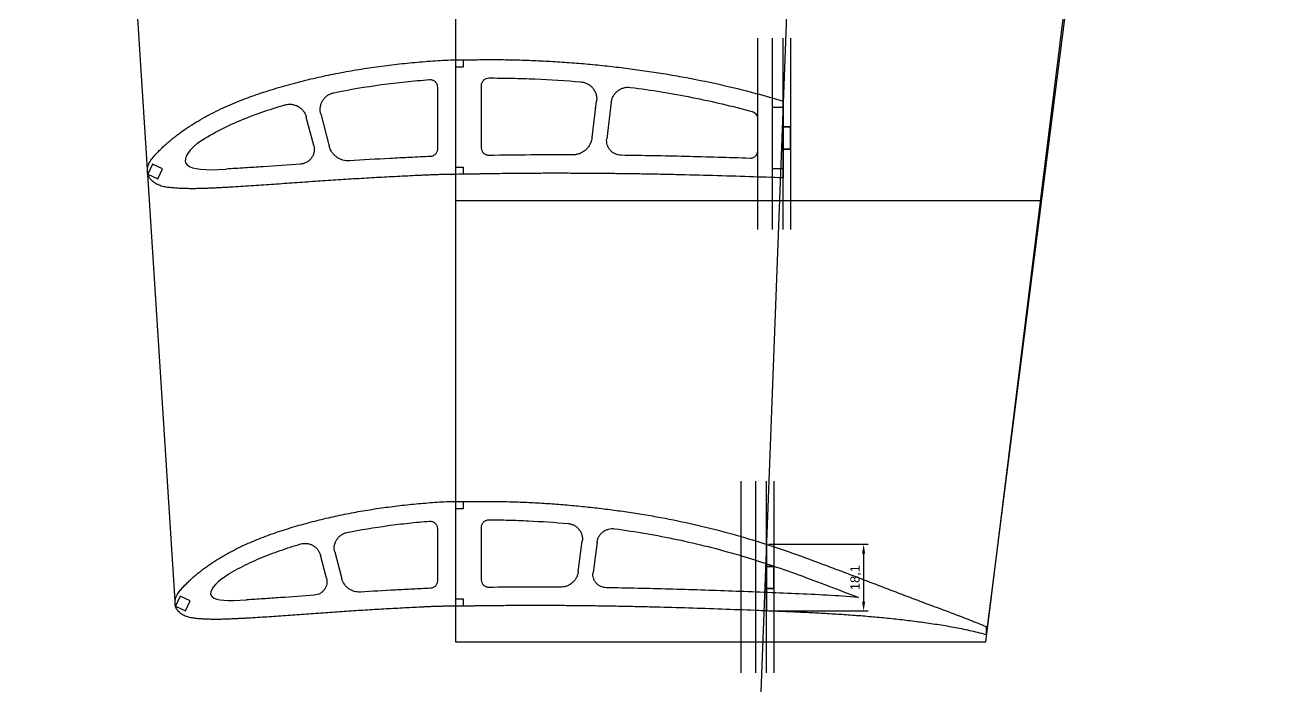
# Model space of a CAD drawing. Header units: millimetres. Extents: x -11497 to 404, y -3854 to 414.
# Drawn here: x -7873.2 to -7531.4, y -1492.7 to -1311.6 of the extents above; entities that cross this region are included whole.
import ezdxf

# ---------------------------------------------------------------- set-up
doc = ezdxf.new("R2010")
doc.units = ezdxf.units.MM
doc.layers.add('11', color=80, linetype='Continuous')
doc.layers.add('7', color=1, linetype='Continuous')
doc.layers.add('剖面线层', color=2, linetype='Continuous', lineweight=25)
doc.layers.add('细线层', color=4, linetype='Continuous', lineweight=25)
doc.styles.get("Standard").update_dxf_attribs({"font": 'arial.ttf'})
doc.dimstyles.new('ISO-25', dxfattribs={"dimtxt": 2.5, "dimasz": 2.5, "dimexe": 1.25, "dimexo": 0.625, "dimtad": 1, "dimtxsty": 'Standard', "dimcen": 2.5, "dimadec": 0, "dimazin": 0, "dimtfac": 1, "dimtmove": 0, "dimatfit": 3, "dimfxl": 1, "dimarcsym": 0})

# ---------------------------------------------------------------- blocks, each defined once
blk = doc.blocks.new('*D31')
at = {"layer": '11', "color": 0, "lineweight": -2, "transparency": 16777216}
for p, q in [((-7671.1, -1452.66), (-7644.08, -1452.66)), ((-7645.33, -1455.16), (-7645.33, -1468.26)), ((-7671.1, -1470.76), (-7644.08, -1470.76))]:
    blk.add_line(p, q, dxfattribs=at)
at = {"layer": '11', "color": 0, "transparency": 16777216}
for points in [[(-7645.75, -1455.16), (-7644.92, -1455.16), (-7645.33, -1452.66)], [(-7645.75, -1468.26), (-7644.92, -1468.26), (-7645.33, -1470.76)]]:
    blk.add_solid(points, dxfattribs=at)
at = {"layer": 'Defpoints', "color": 0, "transparency": 16777216}
for p in [(-7671.72, -1452.66), (-7671.72, -1470.76), (-7645.33, -1470.76)]:
    blk.add_point(p, dxfattribs=at)
at = {"layer": '11', "color": 0, "transparency": 16777216, "insert": (-7647.46, -1461.71), "char_height": 2.5, "attachment_point": 5, "rotation": 90}
blk.add_mtext('18,1', dxfattribs=at)

msp = doc.modelspace()

# ---------------------------------------------------------------- linework, layer by layer
for p, q in [((-7756.1815, -1323.0352), (-7756.1815, -1321.0523)), ((-7754.1815, -1321.0352), (-7754.1815, -1323.0352)), ((-7754.1815, -1323.0352), (-7756.1815, -1323.0352)), ((-7756.1815, -1352.154), (-7756.1815, -1350.154)), ((-7756.1815, -1350.154), (-7754.1815, -1350.154)), ((-7754.1815, -1350.154), (-7754.1815, -1352.1199)), ((-7756.1816, -1443.0344), (-7756.1816, -1441.0523)), ((-7754.1816, -1441.0344), (-7754.1816, -1443.0344)), ((-7754.1816, -1443.0344), (-7756.1816, -1443.0344)), ((-7756.1816, -1469.4657), (-7756.1816, -1467.4657)), ((-7756.1816, -1467.4657), (-7754.1816, -1467.4657)), ((-7754.1816, -1467.4657), (-7754.1816, -1469.4399))]:
    msp.add_line(p, q)
at = {"color": 7, "linetype": 'Continuous', "lineweight": 25}
for p, q in [((-7761.1814, -1328.4077), (-7761.1814, -1345.3117)), ((-7749.1814, -1345.0123), (-7749.1814, -1327.9691)), ((-7719.1379, -1342.1775), (-7717.9141, -1332.2824)), ((-7713.9164, -1332.584), (-7715.1398, -1342.4677)), ((-7667.1807, -1332.2777), (-7667.1807, -1353.1177)), ((-7792.8856, -1335.7542), (-7790.5876, -1344.4865)), ((-7794.7684, -1344.3166), (-7796.802, -1336.5894)), ((-7674.1807, -1336.987), (-7674.1807, -1345.8053)), ((-7826.3908, -1343.6716), (-7826.3905, -1343.6718)), ((-7838.6237, -1349.3636), (-7839.8916, -1352.0825)), ((-7835.9048, -1350.6315), (-7838.6237, -1349.3636)), ((-7839.8916, -1352.0825), (-7837.1727, -1353.3504)), ((-7837.1727, -1353.3504), (-7835.9048, -1350.6315)), ((-7761.1814, -1448.3677), (-7761.1814, -1462.6088)), ((-7749.1814, -1462.3689), (-7749.1814, -1447.9974)), ((-7722.8826, -1460.0723), (-7721.794, -1451.8306)), ((-7717.794, -1452.1111), (-7718.8772, -1460.3083)), ((-7791.3156, -1461.8864), (-7792.9707, -1455.5878)), ((-7789.0554, -1454.7489), (-7787.1498, -1462.0009)), ((-7819.6962, -1461.9092), (-7819.6958, -1461.9095)), ((-7831.0781, -1466.7641), (-7832.346, -1469.4831)), ((-7832.346, -1469.4831), (-7829.627, -1470.7509)), ((-7828.3592, -1468.032), (-7831.0781, -1466.7641)), ((-7829.627, -1470.7509), (-7828.3592, -1468.032)), ((-7813.0802, -1467.7413), (-7813.0818, -1467.7414)), ((-7612.0679, -1475.0282), (-7612.0644, -1477.2336))]:
    msp.add_line(p, q, dxfattribs=at)
for points, knots in [([(-7667.1807, -1353.1177), (-7670.2448, -1353.0089), (-7676.6256, -1352.7883), (-7686.3245, -1352.489), (-7694.6193, -1352.2785), (-7701.2565, -1352.1409), (-7706.2351, -1352.053), (-7711.2144, -1351.9803), (-7716.1946, -1351.9266), (-7721.1755, -1351.8879), (-7726.1573, -1351.8683), (-7731.14, -1351.8672), (-7736.1236, -1351.889), (-7740.2773, -1351.9236), (-7743.6007, -1351.9618), (-7746.0935, -1351.9969), (-7748.1711, -1352.0308), (-7749.8331, -1352.0614), (-7751.4953, -1352.0844), (-7753.5732, -1352.1107), (-7755.2359, -1352.1348), (-7756.9971, -1352.1705), (-7758.3921, -1352.1919), (-7760.252, -1352.2264), (-7761.6469, -1352.2607), (-7763.0416, -1352.3111), (-7764.4356, -1352.3769), (-7765.8297, -1352.4415), (-7767.6889, -1352.5237), (-7770.0124, -1352.6379), (-7772.8008, -1352.7794), (-7775.5892, -1352.9261), (-7779.3068, -1353.1326), (-7783.0242, -1353.3506), (-7786.7413, -1353.5825), (-7789.529, -1353.7614), (-7792.3166, -1353.9459), (-7795.1041, -1354.1354), (-7797.8914, -1354.3297), (-7800.6786, -1354.5279), (-7803.4659, -1354.7284), (-7806.2533, -1354.9291), (-7809.0411, -1355.1269), (-7811.8296, -1355.3165), (-7814.619, -1355.4933), (-7816.9446, -1355.6258), (-7818.8055, -1355.7253), (-7820.2013, -1355.7971), (-7821.5972, -1355.8663), (-7822.9935, -1355.9308), (-7824.3901, -1355.9865), (-7825.7872, -1356.0301), (-7827.1849, -1356.0506), (-7828.5828, -1356.0506), (-7829.9802, -1356.0184), (-7831.3771, -1355.9617), (-7832.7715, -1355.8631), (-7834.1637, -1355.7362), (-7835.5486, -1355.5374), (-7836.6691, -1355.2004), (-7837.5054, -1354.7868), (-7838.0006, -1354.4793), (-7838.3716, -1354.1975), (-7838.7305, -1353.9005), (-7839.0596, -1353.5698), (-7839.3152, -1353.2524), (-7839.451, -1353.0637), (-7839.5459, -1352.9175), (-7839.6326, -1352.7661), (-7839.7095, -1352.6095), (-7839.7773, -1352.4488), (-7839.8426, -1352.2878), (-7839.897, -1352.1231), (-7839.9298, -1351.9527), (-7839.9546, -1351.7809), (-7839.9726, -1351.6076), (-7839.9845, -1351.4337), (-7839.9942, -1351.2012), (-7839.9997, -1350.9096), (-7839.9695, -1350.6195), (-7839.9455, -1350.3885), (-7839.9152, -1350.2166), (-7839.8741, -1350.0469), (-7839.8114, -1349.8229), (-7839.7154, -1349.5479), (-7839.5715, -1349.2295), (-7839.3585, -1348.815), (-7839.0479, -1348.3217), (-7838.6346, -1347.7578), (-7838.1905, -1347.2179), (-7837.725, -1346.6964), (-7837.2428, -1346.1904), (-7836.7533, -1345.6914), (-7836.0924, -1345.0344), (-7835.2477, -1344.2321), (-7834.2053, -1343.3004), (-7833.1302, -1342.4066), (-7832.0302, -1341.5439), (-7830.5322, -1340.4345), (-7828.6079, -1339.1201), (-7826.2356, -1337.6399), (-7823.8033, -1336.2608), (-7821.3193, -1334.9771), (-7818.7876, -1333.7908), (-7816.2169, -1332.692), (-7813.6174, -1331.664), (-7810.9917, -1330.705), (-7808.3459, -1329.8041), (-7805.6811, -1328.9609), (-7803.0006, -1328.1699), (-7800.3069, -1327.4259), (-7797.6016, -1326.726), (-7794.8856, -1326.0698), (-7792.1596, -1325.4569), (-7788.5131, -1324.6965), (-7783.9347, -1323.8489), (-7779.3348, -1323.1332), (-7775.645, -1322.6339), (-7772.8731, -1322.2971), (-7770.0977, -1321.994), (-7767.3191, -1321.7228), (-7764.5374, -1321.4912), (-7761.7547, -1321.2742), (-7758.9692, -1321.1014), (-7757.1101, -1321.0522), (-7756.1814, -1321.0522)], [0, 0, 0, 0, 0.027249465, 0.056746493, 0.086243521, 0.100992035, 0.115740549, 0.130489063, 0.145237577, 0.159986091, 0.174734605, 0.189483119, 0.204231633, 0.218980147, 0.226354404, 0.233728661, 0.241102919, 0.244790047, 0.248477176, 0.255851433, 0.26322569, 0.26322569, 0.271476433, 0.275601804, 0.279727176, 0.283852547, 0.287977919, 0.29210329, 0.296228661, 0.304479404, 0.312730147, 0.32098089, 0.329231633, 0.345733119, 0.353983862, 0.362234605, 0.370485348, 0.378736091, 0.386986834, 0.395237577, 0.40348832, 0.411739063, 0.419989806, 0.428240549, 0.436491292, 0.444742035, 0.448867406, 0.452992778, 0.457118149, 0.461243521, 0.465368892, 0.469494264, 0.473619635, 0.477745007, 0.481870378, 0.48599575, 0.490121121, 0.494246493, 0.498371864, 0.502497236, 0.504559922, 0.506622607, 0.50765395, 0.508685293, 0.510747979, 0.511779322, 0.512294993, 0.512810664, 0.513326336, 0.513842007, 0.514357679, 0.51487335, 0.515389022, 0.515904693, 0.516420365, 0.516936036, 0.517451707, 0.517967379, 0.518998722, 0.520030065, 0.520545736, 0.521061407, 0.521577079, 0.52209275, 0.523124093, 0.524155436, 0.525186779, 0.527249465, 0.52931215, 0.531374836, 0.533437522, 0.535500208, 0.537562893, 0.539625579, 0.543750951, 0.547876322, 0.552001694, 0.556127065, 0.560252437, 0.56850318, 0.576753923, 0.585004665, 0.593255408, 0.601506151, 0.609756894, 0.618007637, 0.62625838, 0.634509123, 0.642759866, 0.651010609, 0.659261352, 0.667512095, 0.675762838, 0.684013581, 0.692264324, 0.70876581, 0.725267296, 0.733518039, 0.741768782, 0.750019525, 0.758270268, 0.766521011, 0.774771754, 0.783022497, 0.79127324, 0.79127324, 0.79127324, 0.79127324]), ([(-7756.1814, -1321.0522), (-7755.3236, -1321.0441), (-7753.608, -1321.0315), (-7751.0348, -1321.0053), (-7748.4617, -1320.9681), (-7745.8883, -1320.9679), (-7743.315, -1320.983), (-7739.8843, -1321.043), (-7736.4546, -1321.1445), (-7733.0267, -1321.2948), (-7729.6002, -1321.4728), (-7725.3203, -1321.754), (-7720.1909, -1322.1773), (-7715.0695, -1322.6895), (-7709.9575, -1323.287), (-7704.8564, -1323.9721), (-7699.7681, -1324.7467), (-7693.0049, -1325.9109), (-7684.597, -1327.6187), (-7675.4303, -1329.8867), (-7669.6499, -1331.534), (-7667.1807, -1332.2777)], [0.453027192, 0.453027192, 0.453027192, 0.453027192, 0.468652192, 0.484277192, 0.499902192, 0.515527192, 0.531152192, 0.546777192, 0.578027192, 0.593652192, 0.609277192, 0.640527192, 0.671777192, 0.703027192, 0.734277192, 0.765527192, 0.796777192, 0.828027192, 0.890527192, 0.953027192, 1, 1, 1, 1]), ([(-7749.1814, -1327.9691), (-7749.1814, -1327.8372), (-7749.1684, -1327.7074), (-7749.1178, -1327.4521), (-7749.0794, -1327.3253), (-7748.9793, -1327.0833), (-7748.918, -1326.9686), (-7748.7733, -1326.7514), (-7748.689, -1326.6485), (-7748.4128, -1326.3718), (-7748.1902, -1326.2227), (-7747.7099, -1326.0227), (-7747.4477, -1325.9694), (-7747.1838, -1325.9691)], [0, 0, 0, 0, 0.125, 0.125, 0.25, 0.25, 0.375, 0.375, 0.5, 0.5, 0.75, 0.75, 1, 1, 1, 1]), ([(-7747.1838, -1325.9691), (-7745.0954, -1325.9666), (-7743.0079, -1325.9843), (-7738.8348, -1326.0731), (-7736.7491, -1326.1387), (-7730.4948, -1326.409), (-7726.3288, -1326.6787), (-7722.1661, -1327.0367)], [0, 0, 0, 0, 0.25, 0.25, 0.5, 0.5, 1, 1, 1, 1]), ([(-7789.2953, -1329.9697), (-7785.0082, -1329.0875), (-7780.6996, -1328.3651), (-7774.2088, -1327.4866), (-7772.0404, -1327.2298), (-7768.7818, -1326.8888), (-7767.6946, -1326.7825), (-7765.5177, -1326.5886), (-7764.4281, -1326.4996), (-7763.3382, -1326.4139)], [0, 0, 0, 0, 0.5, 0.5, 0.75, 0.75, 0.875, 0.875, 1, 1, 1, 1]), ([(-7763.3382, -1326.4139), (-7763.1999, -1326.403), (-7763.0629, -1326.4066), (-7762.7915, -1326.4414), (-7762.6555, -1326.4732), (-7762.396, -1326.5633), (-7762.272, -1326.6211), (-7762.0359, -1326.7625), (-7761.9245, -1326.846), (-7761.6231, -1327.1245), (-7761.4595, -1327.3542), (-7761.2946, -1327.7305), (-7761.2519, -1327.8636), (-7761.1956, -1328.1325), (-7761.1814, -1328.269), (-7761.1814, -1328.4077)], [0, 0, 0, 0, 0.125, 0.125, 0.25, 0.25, 0.375, 0.375, 0.5, 0.5, 0.75, 0.75, 0.875, 0.875, 1, 1, 1, 1]), ([(-7722.1661, -1327.0368), (-7721.8503, -1327.0639), (-7721.5427, -1327.1223), (-7720.943, -1327.2989), (-7720.6478, -1327.4191), (-7720.0927, -1327.7135), (-7719.8327, -1327.8867), (-7719.3477, -1328.2853), (-7719.1229, -1328.5117), (-7718.7289, -1328.9973), (-7718.5567, -1329.2587), (-7718.2639, -1329.8199), (-7718.1476, -1330.1117), (-7717.9748, -1330.7124), (-7717.9178, -1331.0251), (-7717.8683, -1331.6534), (-7717.8751, -1331.9678), (-7717.914, -1332.2823)], [0, 0, 0, 0, 0.125, 0.125, 0.25, 0.25, 0.375, 0.375, 0.5, 0.5, 0.625, 0.625, 0.75, 0.75, 0.875, 0.875, 1, 1, 1, 1]), ([(-7713.9164, -1332.584), (-7713.8782, -1332.275), (-7713.8101, -1331.975), (-7713.6166, -1331.3921), (-7713.4894, -1331.1064), (-7713.1834, -1330.5699), (-7713.0058, -1330.3195), (-7712.6019, -1329.8543), (-7712.3737, -1329.639), (-7711.8873, -1329.2632), (-7711.6271, -1329.0999), (-7711.0716, -1328.8239), (-7710.7813, -1328.7142), (-7710.1887, -1328.5542), (-7709.8823, -1328.5028), (-7709.263, -1328.4616), (-7708.9538, -1328.4716), (-7708.6452, -1328.5124)], [0, 0, 0, 0, 0.125, 0.125, 0.25, 0.25, 0.375, 0.375, 0.5, 0.5, 0.625, 0.625, 0.75, 0.75, 0.875, 0.875, 1, 1, 1, 1]), ([(-7708.6452, -1328.5124), (-7703.0506, -1329.2529), (-7697.5, -1330.1521), (-7686.5027, -1332.3249), (-7681.0562, -1333.5998), (-7675.6601, -1335.0563)], [0, 0, 0, 0, 0.5, 0.5, 1, 1, 1, 1]), ([(-7802.659, -1333.2847), (-7802.3565, -1333.196), (-7802.0503, -1333.1389), (-7801.4308, -1333.0855), (-7801.1139, -1333.0898), (-7800.493, -1333.1609), (-7800.1893, -1333.2268), (-7799.5955, -1333.419), (-7799.3047, -1333.5465), (-7798.7628, -1333.8519), (-7798.508, -1334.0307), (-7798.0321, -1334.4419), (-7797.817, -1334.6695), (-7797.4368, -1335.1612), (-7797.2693, -1335.4288), (-7796.9919, -1335.9915), (-7796.8822, -1336.2845), (-7796.802, -1336.5894)], [0, 0, 0, 0, 0.125, 0.125, 0.25, 0.25, 0.375, 0.375, 0.5, 0.5, 0.625, 0.625, 0.75, 0.75, 0.875, 0.875, 1, 1, 1, 1]), ([(-7792.8856, -1335.7542), (-7792.9672, -1335.4444), (-7793.0158, -1335.1316), (-7793.0501, -1334.5006), (-7793.035, -1334.1786), (-7792.9406, -1333.5509), (-7792.8623, -1333.245), (-7792.6435, -1332.6489), (-7792.5022, -1332.3593), (-7792.169, -1331.8224), (-7791.9759, -1331.5711), (-7791.5356, -1331.1062), (-7791.2956, -1330.9), (-7790.7775, -1330.538), (-7790.4961, -1330.3811), (-7789.912, -1330.1297), (-7789.6092, -1330.0342), (-7789.2954, -1329.9697)], [0, 0, 0, 0, 0.125, 0.125, 0.25, 0.25, 0.375, 0.375, 0.5, 0.5, 0.625, 0.625, 0.75, 0.75, 0.875, 0.875, 1, 1, 1, 1]), ([(-7826.3905, -1343.6718), (-7824.5685, -1342.4544), (-7822.6976, -1341.3476), (-7818.8704, -1339.3268), (-7816.9121, -1338.4175), (-7812.9302, -1336.7466), (-7810.9085, -1335.9805), (-7806.8177, -1334.5556), (-7804.7482, -1333.8976), (-7802.6588, -1333.2847)], [0, 0, 0, 0, 0.25, 0.25, 0.5, 0.5, 0.75, 0.75, 1, 1, 1, 1]), ([(-7675.6601, -1335.0563), (-7675.4479, -1335.1136), (-7675.2506, -1335.2034), (-7674.8858, -1335.4475), (-7674.7272, -1335.5964), (-7674.4605, -1335.944), (-7674.3575, -1336.1365), (-7674.2167, -1336.5507), (-7674.1807, -1336.7672), (-7674.1807, -1336.987)], [0, 0, 0, 0, 0.25, 0.25, 0.5, 0.5, 0.75, 0.75, 1, 1, 1, 1]), ([(-7719.1379, -1342.1775), (-7719.178, -1342.5017), (-7719.2469, -1342.8173), (-7719.4399, -1343.4319), (-7719.5651, -1343.7329), (-7719.869, -1344.3083), (-7720.045, -1344.5786), (-7720.4436, -1345.0851), (-7720.6689, -1345.3235), (-7721.1556, -1345.7522), (-7721.4157, -1345.9424), (-7721.9688, -1346.275), (-7722.2649, -1346.4183), (-7722.8704, -1346.646), (-7723.1809, -1346.7317), (-7723.8172, -1346.8468), (-7724.1444, -1346.8759), (-7724.4711, -1346.8748)], [0, 0, 0, 0, 0.125, 0.125, 0.25, 0.25, 0.375, 0.375, 0.5, 0.5, 0.625, 0.625, 0.75, 0.75, 0.875, 0.875, 1, 1, 1, 1]), ([(-7711.1979, -1346.9822), (-7711.4823, -1346.9786), (-7711.7613, -1346.9453), (-7712.3087, -1346.8214), (-7712.5801, -1346.7292), (-7713.091, -1346.493), (-7713.3319, -1346.3495), (-7713.7843, -1346.0109), (-7713.9931, -1345.817), (-7714.362, -1345.3946), (-7714.5259, -1345.1621), (-7714.8008, -1344.6678), (-7714.9106, -1344.4097), (-7715.0758, -1343.872), (-7715.1306, -1343.5905), (-7715.1795, -1343.031), (-7715.1748, -1342.75), (-7715.1399, -1342.4678)], [0, 0, 0, 0, 0.125, 0.125, 0.25, 0.25, 0.375, 0.375, 0.5, 0.5, 0.625, 0.625, 0.75, 0.75, 0.875, 0.875, 1, 1, 1, 1]), ([(-7794.7683, -1344.3167), (-7794.6927, -1344.6042), (-7794.65, -1344.8946), (-7794.6279, -1345.481), (-7794.6496, -1345.7801), (-7794.7563, -1346.3577), (-7794.8405, -1346.6387), (-7795.0725, -1347.1845), (-7795.2174, -1347.4417), (-7795.5589, -1347.9185), (-7795.759, -1348.1415), (-7796.1975, -1348.5333), (-7796.436, -1348.7038), (-7796.9523, -1348.9928), (-7797.2256, -1349.1081), (-7797.7872, -1349.2761), (-7798.08, -1349.33), (-7798.3765, -1349.3509)], [0, 0, 0, 0, 0.125, 0.125, 0.25, 0.25, 0.375, 0.375, 0.5, 0.5, 0.625, 0.625, 0.75, 0.75, 0.875, 0.875, 1, 1, 1, 1]), ([(-7785.0776, -1348.4682), (-7785.6963, -1348.5065), (-7786.305, -1348.4391), (-7787.1971, -1348.1805), (-7787.4828, -1348.07), (-7788.032, -1347.802), (-7788.2965, -1347.6438), (-7788.7977, -1347.2814), (-7789.0294, -1347.0811), (-7789.4561, -1346.6435), (-7789.6521, -1346.4049), (-7790.1759, -1345.6404), (-7790.4298, -1345.0861), (-7790.5876, -1344.4866)], [0, 0, 0, 0, 0.25, 0.25, 0.375, 0.375, 0.5, 0.5, 0.625, 0.625, 0.75, 0.75, 1, 1, 1, 1]), ([(-7761.1814, -1345.3117), (-7761.1814, -1345.4404), (-7761.1937, -1345.567), (-7761.2418, -1345.8161), (-7761.2782, -1345.9398), (-7761.3736, -1346.177), (-7761.432, -1346.2896), (-7761.5698, -1346.5033), (-7761.6502, -1346.605), (-7761.8264, -1346.7886), (-7761.9225, -1346.8714), (-7762.1309, -1347.0188), (-7762.2431, -1347.083), (-7762.5901, -1347.2396), (-7762.8433, -1347.3002), (-7763.1004, -1347.3106)], [0, 0, 0, 0, 0.125, 0.125, 0.25, 0.25, 0.375, 0.375, 0.5, 0.5, 0.625, 0.625, 0.75, 0.75, 1, 1, 1, 1]), ([(-7747.1491, -1347.0125), (-7747.2825, -1347.0147), (-7747.4139, -1347.0036), (-7747.6727, -1346.9559), (-7747.8016, -1346.9188), (-7748.0473, -1346.8204), (-7748.164, -1346.7597), (-7748.3851, -1346.6153), (-7748.4898, -1346.531), (-7748.7715, -1346.2539), (-7748.9235, -1346.0295), (-7749.1272, -1345.5443), (-7749.1814, -1345.2792), (-7749.1814, -1345.0123)], [0, 0, 0, 0, 0.125, 0.125, 0.25, 0.25, 0.375, 0.375, 0.5, 0.5, 0.75, 0.75, 1, 1, 1, 1]), ([(-7674.1807, -1345.8053), (-7674.1807, -1345.9401), (-7674.1942, -1346.0726), (-7674.2471, -1346.3332), (-7674.2872, -1346.4626), (-7674.3915, -1346.7087), (-7674.4553, -1346.8252), (-7674.6063, -1347.0454), (-7674.6939, -1347.149), (-7674.9806, -1347.4265), (-7675.2115, -1347.574), (-7675.5835, -1347.7177), (-7675.7137, -1347.7536), (-7675.9781, -1347.7984), (-7676.1115, -1347.8075), (-7676.2462, -1347.8031)], [0, 0, 0, 0, 0.125, 0.125, 0.25, 0.25, 0.375, 0.375, 0.5, 0.5, 0.75, 0.75, 0.875, 0.875, 1, 1, 1, 1]), ([(-7798.3766, -1349.3509), (-7801.7482, -1349.5885), (-7805.1191, -1349.8366), (-7810.1765, -1350.1922), (-7811.8626, -1350.3071), (-7815.2358, -1350.5201), (-7816.9231, -1350.6167), (-7818.6109, -1350.7064)], [0, 0, 0, 0, 0.5, 0.5, 0.75, 0.75, 1, 1, 1, 1]), ([(-7763.1004, -1347.3106), (-7764.0167, -1347.3477), (-7764.9325, -1347.3937), (-7766.7646, -1347.4772), (-7767.6807, -1347.5176), (-7770.4285, -1347.6499), (-7772.2601, -1347.7434), (-7777.7545, -1348.0316), (-7781.4164, -1348.2417), (-7785.0776, -1348.4682)], [0, 0, 0, 0, 0.125, 0.125, 0.25, 0.25, 0.5, 0.5, 1, 1, 1, 1]), ([(-7676.2462, -1347.8031), (-7682.0696, -1347.6122), (-7687.8937, -1347.4419), (-7699.5441, -1347.1648), (-7705.3704, -1347.056), (-7711.1978, -1346.9822)], [0, 0, 0, 0, 0.5, 0.5, 1, 1, 1, 1]), ([(-7612.0644, -1477.2336), (-7612.7914, -1477.0273), (-7614.2547, -1476.6482), (-7616.4598, -1476.1257), (-7618.6759, -1475.6552), (-7620.9, -1475.2284), (-7623.1302, -1474.84), (-7625.365, -1474.483), (-7627.6028, -1474.1507), (-7629.8431, -1473.8402), (-7632.0854, -1473.5493), (-7635.0775, -1473.1867), (-7638.8216, -1472.7798), (-7643.3192, -1472.3607), (-7647.82, -1471.9987), (-7652.323, -1471.6908), (-7656.8274, -1471.4275), (-7661.3324, -1471.1996), (-7665.8376, -1470.998), (-7670.3428, -1470.8133), (-7676.3491, -1470.5768), (-7683.8565, -1470.293), (-7692.8666, -1469.9868), (-7700.3777, -1469.7728), (-7706.3889, -1469.6292), (-7710.8987, -1469.5352), (-7715.41, -1469.4547), (-7719.9231, -1469.3921), (-7724.438, -1469.3424), (-7728.9549, -1469.3103), (-7733.474, -1469.2945), (-7737.9955, -1469.3003), (-7741.7655, -1469.3194), (-7744.7828, -1469.3443), (-7747.0464, -1469.3681), (-7748.9334, -1469.3948), (-7750.4433, -1469.4166), (-7751.9535, -1469.4273), (-7753.8418, -1469.4352), (-7755.353, -1469.4503), (-7756.9538, -1469.4801), (-7758.2219, -1469.4912), (-7759.9129, -1469.5119), (-7761.1813, -1469.5374), (-7762.4494, -1469.5818), (-7763.7169, -1469.6448), (-7764.9847, -1469.7057), (-7766.6756, -1469.7812), (-7768.7891, -1469.8885), (-7771.3258, -1470.0204), (-7773.8629, -1470.1568), (-7777.2461, -1470.349), (-7780.6299, -1470.5517), (-7784.0142, -1470.7674), (-7786.5526, -1470.9336), (-7789.0912, -1471.105), (-7791.6301, -1471.2807), (-7794.1691, -1471.461), (-7796.7083, -1471.6453), (-7799.2478, -1471.8313), (-7801.7877, -1472.0175), (-7804.3281, -1472.2012), (-7806.8694, -1472.3775), (-7809.4119, -1472.5421), (-7811.5317, -1472.6653), (-7813.228, -1472.7583), (-7814.5004, -1472.8255), (-7815.773, -1472.8905), (-7817.0459, -1472.9507), (-7818.3192, -1473.0028), (-7819.5929, -1473.0443), (-7820.8673, -1473.0631), (-7822.1419, -1473.0642), (-7823.4161, -1473.0345), (-7824.6898, -1472.9837), (-7825.9612, -1472.8926), (-7827.2309, -1472.7779), (-7828.4929, -1472.5896), (-7829.5114, -1472.2696), (-7830.2677, -1471.8797), (-7830.7159, -1471.5935), (-7831.0494, -1471.3301), (-7831.3725, -1471.0542), (-7831.6666, -1470.7463), (-7831.893, -1470.4514), (-7832.0117, -1470.2754), (-7832.0941, -1470.1392), (-7832.1689, -1469.9987), (-7832.2351, -1469.8538), (-7832.2926, -1469.7054), (-7832.3453, -1469.5555), (-7832.3858, -1469.4019), (-7832.4064, -1469.2444), (-7832.4212, -1469.0864), (-7832.4315, -1468.9276), (-7832.4373, -1468.7686), (-7832.4419, -1468.5563), (-7832.4479, -1468.2905), (-7832.4221, -1468.0258), (-7832.4079, -1467.8142), (-7832.3849, -1467.6565), (-7832.3509, -1467.5009), (-7832.2986, -1467.2952), (-7832.2168, -1467.0422), (-7832.0895, -1466.7501), (-7831.9012, -1466.369), (-7831.6224, -1465.9163), (-7831.2496, -1465.3989), (-7830.8478, -1464.904), (-7830.4254, -1464.4264), (-7829.987, -1463.9638), (-7829.5419, -1463.5075), (-7828.9404, -1462.9071), (-7828.1719, -1462.1737), (-7827.2234, -1461.3216), (-7826.2446, -1460.5047), (-7825.2432, -1459.7159), (-7823.8792, -1458.7016), (-7822.1261, -1457.5008), (-7819.9654, -1456.1473), (-7817.7488, -1454.8878), (-7815.4856, -1453.7142), (-7813.1784, -1452.6307), (-7810.8357, -1451.627), (-7808.4672, -1450.6869), (-7806.0743, -1449.8116), (-7803.6636, -1448.9879), (-7801.2355, -1448.218), (-7798.7934, -1447.4951), (-7796.3394, -1446.8154), (-7793.8751, -1446.1759), (-7791.4012, -1445.5763), (-7788.9186, -1445.0164), (-7785.5978, -1444.3217), (-7781.4292, -1443.5475), (-7777.2423, -1442.8933), (-7773.8844, -1442.4369), (-7771.3622, -1442.1294), (-7768.8373, -1441.8518), (-7766.3099, -1441.6044), (-7763.7802, -1441.3909), (-7761.2501, -1441.1916), (-7758.7167, -1441.0481), (-7757.0257, -1441.0316), (-7756.1814, -1441.0522)], [0, 0, 0, 0, 0.00737426, 0.01474851, 0.02212277, 0.02949703, 0.03687129, 0.04424554, 0.0516198, 0.05899406, 0.06636831, 0.07374257, 0.08849108, 0.1032396, 0.11798811, 0.13273663, 0.14748514, 0.16223365, 0.17698217, 0.19173068, 0.2064792, 0.23597622, 0.26547325, 0.29497028, 0.3097188, 0.32446731, 0.33921582, 0.35396434, 0.36871285, 0.38346137, 0.39820988, 0.41295839, 0.42770691, 0.43508116, 0.44245542, 0.44982968, 0.45351681, 0.45720394, 0.46457819, 0.47195245, 0.47195245, 0.48020319, 0.48432856, 0.48845394, 0.49257931, 0.49670468, 0.50083005, 0.50495542, 0.51320616, 0.52145691, 0.52970765, 0.53795839, 0.55445988, 0.56271062, 0.57096137, 0.57921211, 0.58746285, 0.59571359, 0.60396434, 0.61221508, 0.62046582, 0.62871657, 0.63696731, 0.64521805, 0.6534688, 0.65759417, 0.66171954, 0.66584491, 0.66997028, 0.67409565, 0.67822102, 0.6823464, 0.68647177, 0.69059714, 0.69472251, 0.69884788, 0.70297325, 0.70709862, 0.711224, 0.71328668, 0.71534937, 0.71638071, 0.71741205, 0.71947474, 0.72050608, 0.72102175, 0.72153742, 0.7220531, 0.72256877, 0.72308444, 0.72360011, 0.72411578, 0.72463145, 0.72514712, 0.7256628, 0.72617847, 0.72669414, 0.72772548, 0.72875682, 0.7292725, 0.72978817, 0.73030384, 0.73081951, 0.73185085, 0.7328822, 0.73391354, 0.73597622, 0.73803891, 0.7401016, 0.74216428, 0.74422697, 0.74628965, 0.74835234, 0.75247771, 0.75660308, 0.76072845, 0.76485383, 0.7689792, 0.77722994, 0.78548068, 0.79373143, 0.80198217, 0.81023291, 0.81848365, 0.8267344, 0.83498514, 0.84323588, 0.85148663, 0.85973737, 0.86798811, 0.87623886, 0.8844896, 0.89274034, 0.90099108, 0.91749257, 0.93399406, 0.9422448, 0.95049554, 0.95874629, 0.96699703, 0.97524777, 0.98349851, 0.99174926, 1, 1, 1, 1]), ([(-7756.1814, -1441.0522), (-7755.4034, -1441.0422), (-7753.8475, -1441.0323), (-7751.5136, -1441.0171), (-7749.1798, -1440.9888), (-7746.8458, -1440.9973), (-7744.512, -1441.0176), (-7741.4006, -1441.0831), (-7738.2904, -1441.1843), (-7735.1818, -1441.3313), (-7732.0746, -1441.5026), (-7728.1938, -1441.77), (-7723.5428, -1442.1686), (-7718.8994, -1442.6476), (-7714.2647, -1443.2044), (-7709.6401, -1443.8401), (-7705.0273, -1444.5565), (-7698.8968, -1445.6319), (-7691.2758, -1447.204), (-7682.2182, -1449.4742), (-7674.7521, -1451.6667), (-7668.8348, -1453.5968), (-7662.9518, -1455.629), (-7657.1124, -1457.783), (-7651.2922, -1459.9881), (-7646.932, -1461.6545), (-7642.5718, -1463.3211), (-7638.2108, -1464.9858), (-7633.8478, -1466.6452), (-7630.2087, -1468.0193), (-7627.2954, -1469.113), (-7625.1092, -1469.9301), (-7622.9223, -1470.7455), (-7620.7374, -1471.5661), (-7618.5577, -1472.4006), (-7616.3844, -1473.2515), (-7614.2196, -1474.124), (-7612.7831, -1474.7219), (-7612.0679, -1475.0282)], [0, 0, 0, 0, 0.015625, 0.03125, 0.046875, 0.0625, 0.078125, 0.09375, 0.125, 0.140625, 0.15625, 0.1875, 0.21875, 0.25, 0.28125, 0.3125, 0.34375, 0.375, 0.4375, 0.5, 0.5625, 0.59375, 0.625, 0.6875, 0.71875, 0.75, 0.78125, 0.8125, 0.84375, 0.875, 0.890625, 0.90625, 0.921875, 0.9375, 0.953125, 0.96875, 0.984375, 1, 1, 1, 1]), ([(-7785.7693, -1449.47), (-7782.064, -1448.7159), (-7778.341, -1448.0926), (-7772.7336, -1447.3266), (-7770.8604, -1447.1012), (-7768.0456, -1446.7995), (-7767.1065, -1446.7053), (-7765.2264, -1446.5308), (-7764.2854, -1446.4511), (-7763.3439, -1446.3743)], [0, 0, 0, 0, 0.5, 0.5, 0.75, 0.75, 0.875, 0.875, 1, 1, 1, 1]), ([(-7763.3439, -1446.3743), (-7763.2054, -1446.363), (-7763.0682, -1446.3662), (-7762.7961, -1446.4004), (-7762.6598, -1446.432), (-7762.3997, -1446.5216), (-7762.2755, -1446.5793), (-7762.0386, -1446.7205), (-7761.9269, -1446.804), (-7761.6246, -1447.0825), (-7761.4604, -1447.3124), (-7761.2949, -1447.6893), (-7761.2522, -1447.8227), (-7761.1957, -1448.092), (-7761.1814, -1448.2287), (-7761.1814, -1448.3677)], [0, 0, 0, 0, 0.125, 0.125, 0.25, 0.25, 0.375, 0.375, 0.5, 0.5, 0.75, 0.75, 0.875, 0.875, 1, 1, 1, 1]), ([(-7749.1814, -1447.9974), (-7749.1814, -1447.8649), (-7749.1683, -1447.7346), (-7749.1172, -1447.4783), (-7749.0786, -1447.3509), (-7748.9776, -1447.1082), (-7748.9158, -1446.9931), (-7748.7699, -1446.7752), (-7748.685, -1446.6722), (-7748.4068, -1446.3953), (-7748.1825, -1446.2465), (-7747.6991, -1446.048), (-7747.4355, -1445.996), (-7747.1705, -1445.9975)], [0, 0, 0, 0, 0.125, 0.125, 0.25, 0.25, 0.375, 0.375, 0.5, 0.5, 0.75, 0.75, 1, 1, 1, 1]), ([(-7747.1705, -1445.9975), (-7746.2727, -1446.0024), (-7745.375, -1446.0096), (-7743.5802, -1446.0374), (-7742.683, -1446.0576), (-7739.992, -1446.1292), (-7738.1987, -1446.1944), (-7732.8215, -1446.4509), (-7729.2397, -1446.694), (-7725.6609, -1447.0095)], [0, 0, 0, 0, 0.125, 0.125, 0.25, 0.25, 0.5, 0.5, 1, 1, 1, 1]), ([(-7725.6606, -1447.0095), (-7725.3714, -1447.035), (-7725.0897, -1447.0892), (-7724.5408, -1447.2526), (-7724.2707, -1447.3635), (-7723.7634, -1447.635), (-7723.5258, -1447.7947), (-7723.0831, -1448.1618), (-7722.8782, -1448.3701), (-7722.5196, -1448.8167), (-7722.3632, -1449.0571), (-7722.0978, -1449.573), (-7721.9932, -1449.8406), (-7721.8386, -1450.392), (-7721.7884, -1450.6791), (-7721.7474, -1451.2547), (-7721.7559, -1451.5425), (-7721.7939, -1451.8303)], [0, 0, 0, 0, 0.125, 0.125, 0.25, 0.25, 0.375, 0.375, 0.5, 0.5, 0.625, 0.625, 0.75, 0.75, 0.875, 0.875, 1, 1, 1, 1]), ([(-7717.794, -1452.1108), (-7717.7569, -1451.8299), (-7717.6927, -1451.5575), (-7717.5127, -1451.0286), (-7717.395, -1450.7695), (-7717.1131, -1450.2832), (-7716.95, -1450.0566), (-7716.5798, -1449.6358), (-7716.371, -1449.4411), (-7715.9263, -1449.1017), (-7715.6887, -1448.9545), (-7715.1822, -1448.7063), (-7714.9173, -1448.6077), (-7714.3774, -1448.4647), (-7714.0988, -1448.4193), (-7713.5349, -1448.3842), (-7713.2536, -1448.3944), (-7712.9729, -1448.4326)], [0, 0, 0, 0, 0.125, 0.125, 0.25, 0.25, 0.375, 0.375, 0.5, 0.5, 0.625, 0.625, 0.75, 0.75, 0.875, 0.875, 1, 1, 1, 1]), ([(-7712.9726, -1448.4327), (-7710.1229, -1448.8208), (-7707.2825, -1449.2537), (-7701.6235, -1450.2247), (-7698.8048, -1450.7621), (-7690.3826, -1452.5372), (-7684.8126, -1453.9441), (-7676.5285, -1456.3708), (-7673.7831, -1457.2328), (-7668.3237, -1459.0509), (-7665.6109, -1460.0054), (-7660.2058, -1461.9702), (-7657.5133, -1462.9797), (-7652.1354, -1465.0175), (-7649.45, -1466.0461), (-7646.7638, -1467.0726)], [0, 0, 0, 0, 0.125, 0.125, 0.25, 0.25, 0.5, 0.5, 0.625, 0.625, 0.75, 0.75, 0.875, 0.875, 1, 1, 1, 1]), ([(-7819.6958, -1461.9095), (-7818.0537, -1460.817), (-7816.3676, -1459.8235), (-7812.9192, -1458.0087), (-7811.1544, -1457.1928), (-7807.5676, -1455.69), (-7805.7466, -1455.0007), (-7802.0627, -1453.717), (-7800.199, -1453.124), (-7798.3176, -1452.5711)], [0, 0, 0, 0, 0.25, 0.25, 0.5, 0.5, 0.75, 0.75, 1, 1, 1, 1]), ([(-7798.3173, -1452.571), (-7798.0412, -1452.4898), (-7797.7617, -1452.4376), (-7797.1961, -1452.3887), (-7796.9068, -1452.3925), (-7796.3399, -1452.4573), (-7796.0627, -1452.5174), (-7795.5205, -1452.6928), (-7795.2551, -1452.8092), (-7794.7603, -1453.088), (-7794.5277, -1453.2512), (-7794.0933, -1453.6267), (-7793.897, -1453.8345), (-7793.5499, -1454.2834), (-7793.3971, -1454.5278), (-7793.144, -1455.0416), (-7793.0439, -1455.3091), (-7792.9708, -1455.5874)], [0, 0, 0, 0, 0.125, 0.125, 0.25, 0.25, 0.375, 0.375, 0.5, 0.5, 0.625, 0.625, 0.75, 0.75, 0.875, 0.875, 1, 1, 1, 1]), ([(-7789.0555, -1454.7486), (-7789.1298, -1454.4656), (-7789.1742, -1454.1799), (-7789.2051, -1453.6034), (-7789.1911, -1453.3092), (-7789.1043, -1452.7359), (-7789.0325, -1452.4565), (-7788.8321, -1451.9121), (-7788.7026, -1451.6478), (-7788.3977, -1451.1577), (-7788.2208, -1450.9283), (-7787.818, -1450.5043), (-7787.5985, -1450.3163), (-7787.1245, -1449.9864), (-7786.8672, -1449.8435), (-7786.3332, -1449.615), (-7786.0564, -1449.5284), (-7785.7696, -1449.47)], [0, 0, 0, 0, 0.125, 0.125, 0.25, 0.25, 0.375, 0.375, 0.5, 0.5, 0.625, 0.625, 0.75, 0.75, 0.875, 0.875, 1, 1, 1, 1]), ([(-7791.3155, -1461.8868), (-7791.2467, -1462.1488), (-7791.2078, -1462.4136), (-7791.1877, -1462.9481), (-7791.2075, -1463.2208), (-7791.3047, -1463.7473), (-7791.3814, -1464.0035), (-7791.5927, -1464.501), (-7791.7247, -1464.7355), (-7792.0357, -1465.1703), (-7792.218, -1465.3738), (-7792.6174, -1465.7313), (-7792.8347, -1465.8868), (-7793.5401, -1466.2826), (-7794.0623, -1466.4399), (-7794.6028, -1466.4788)], [0, 0, 0, 0, 0.125, 0.125, 0.25, 0.25, 0.375, 0.375, 0.5, 0.5, 0.625, 0.625, 0.75, 0.75, 1, 1, 1, 1]), ([(-7782.1168, -1465.6358), (-7782.6818, -1465.6713), (-7783.2379, -1465.6102), (-7784.0529, -1465.3746), (-7784.3139, -1465.2737), (-7784.8157, -1465.0292), (-7785.0574, -1464.8848), (-7785.5152, -1464.5539), (-7785.7269, -1464.3709), (-7786.1167, -1463.9713), (-7786.2958, -1463.7533), (-7786.7741, -1463.0551), (-7787.0059, -1462.5488), (-7787.1498, -1462.0011)], [0, 0, 0, 0, 0.25, 0.25, 0.375, 0.375, 0.5, 0.5, 0.625, 0.625, 0.75, 0.75, 1, 1, 1, 1]), ([(-7761.1814, -1462.6088), (-7761.1814, -1462.737), (-7761.1936, -1462.8631), (-7761.2414, -1463.1113), (-7761.2775, -1463.2346), (-7761.3722, -1463.471), (-7761.4302, -1463.5834), (-7761.567, -1463.7965), (-7761.6468, -1463.898), (-7761.8219, -1464.0815), (-7761.9173, -1464.1643), (-7762.1244, -1464.3118), (-7762.236, -1464.3762), (-7762.5811, -1464.5338), (-7762.8329, -1464.5953), (-7763.089, -1464.6072)], [0, 0, 0, 0, 0.125, 0.125, 0.25, 0.25, 0.375, 0.375, 0.5, 0.5, 0.625, 0.625, 0.75, 0.75, 1, 1, 1, 1]), ([(-7747.1566, -1464.3692), (-7747.2897, -1464.3709), (-7747.4207, -1464.3594), (-7747.6788, -1464.311), (-7747.8072, -1464.2735), (-7748.052, -1464.1747), (-7748.1683, -1464.1138), (-7748.3886, -1463.9693), (-7748.4929, -1463.8849), (-7748.7734, -1463.608), (-7748.9247, -1463.3839), (-7749.1275, -1462.8997), (-7749.1814, -1462.6351), (-7749.1814, -1462.3689)], [0, 0, 0, 0, 0.125, 0.125, 0.25, 0.25, 0.375, 0.375, 0.5, 0.5, 0.75, 0.75, 1, 1, 1, 1]), ([(-7722.8826, -1460.0726), (-7722.9215, -1460.367), (-7722.9864, -1460.6535), (-7723.1661, -1461.2109), (-7723.2819, -1461.4836), (-7723.5619, -1462.005), (-7723.7235, -1462.2496), (-7724.0889, -1462.7078), (-7724.2948, -1462.9232), (-7724.7397, -1463.3106), (-7724.9771, -1463.4823), (-7725.4813, -1463.7821), (-7725.7511, -1463.9111), (-7726.3027, -1464.1158), (-7726.5853, -1464.1926), (-7727.1639, -1464.2951), (-7727.4614, -1464.3206), (-7727.7584, -1464.3187)], [0, 0, 0, 0, 0.125, 0.125, 0.25, 0.25, 0.375, 0.375, 0.5, 0.5, 0.625, 0.625, 0.75, 0.75, 0.875, 0.875, 1, 1, 1, 1]), ([(-7715.2964, -1464.4578), (-7715.5566, -1464.4537), (-7715.8118, -1464.4223), (-7716.3124, -1464.3069), (-7716.5604, -1464.2215), (-7717.0269, -1464.0032), (-7717.2468, -1463.8708), (-7717.6593, -1463.5586), (-7717.8493, -1463.3802), (-7718.1847, -1462.9917), (-7718.3335, -1462.7778), (-7718.582, -1462.324), (-7718.6809, -1462.0871), (-7718.8286, -1461.5938), (-7718.8769, -1461.3359), (-7718.9176, -1460.8237), (-7718.9113, -1460.5667), (-7718.8772, -1460.3086)], [0, 0, 0, 0, 0.125, 0.125, 0.25, 0.25, 0.375, 0.375, 0.5, 0.5, 0.625, 0.625, 0.75, 0.75, 0.875, 0.875, 1, 1, 1, 1]), ([(-7763.089, -1464.6072), (-7763.8821, -1464.6438), (-7764.6751, -1464.6843), (-7766.2614, -1464.757), (-7767.0545, -1464.7938), (-7769.4334, -1464.9128), (-7771.0192, -1464.9959), (-7775.7762, -1465.2511), (-7778.9467, -1465.4368), (-7782.1165, -1465.6358)], [0, 0, 0, 0, 0.125, 0.125, 0.25, 0.25, 0.5, 0.5, 1, 1, 1, 1]), ([(-7727.7587, -1464.3187), (-7730.9918, -1464.2986), (-7734.2248, -1464.2917), (-7740.6908, -1464.3091), (-7743.9237, -1464.3291), (-7747.1566, -1464.3692)], [0, 0, 0, 0, 0.5, 0.5, 1, 1, 1, 1]), ([(-7646.7638, -1467.0726), (-7652.4622, -1466.6382), (-7658.169, -1466.3348), (-7666.7339, -1465.9538), (-7669.5896, -1465.8387), (-7675.3014, -1465.6134), (-7678.1573, -1465.5037), (-7686.7258, -1465.187), (-7692.4385, -1464.9948), (-7703.8659, -1464.6768), (-7709.5805, -1464.5487), (-7715.2961, -1464.4578)], [0, 0, 0, 0, 0.25, 0.25, 0.375, 0.375, 0.5, 0.5, 0.75, 0.75, 1, 1, 1, 1]), ([(-7794.6032, -1466.4788), (-7797.6819, -1466.7), (-7800.7601, -1466.9304), (-7805.3783, -1467.2616), (-7806.9179, -1467.3688), (-7809.9982, -1467.5674), (-7811.539, -1467.6574), (-7813.0802, -1467.7413)], [0, 0, 0, 0, 0.5, 0.5, 0.75, 0.75, 1, 1, 1, 1])]:
    msp.add_open_spline(points, degree=3, knots=knots, dxfattribs=at)
for points in [[(-7826.3908, -1343.6716), (-7832.6759, -1349.244), (-7830.0836, -1351.5889), (-7818.614, -1350.7065)], [(-7724.4711, -1346.8748), (-7732.0309, -1346.8496), (-7739.5903, -1346.8905), (-7747.1491, -1347.0125)], [(-7818.6109, -1350.7064), (-7818.6119, -1350.7064), (-7818.613, -1350.7065), (-7818.614, -1350.7065)], [(-7819.6962, -1461.9092), (-7825.4565, -1466.6649), (-7823.2517, -1468.6089), (-7813.0818, -1467.7414)]]:
    msp.add_open_spline(points, degree=3, dxfattribs=at)
for p in [(-7756.1815, -1350.154), (-7756.1816, -1467.4657)]:
    msp.add_point(p)
at = {"layer": '11'}
msp.add_line((-7651.8681, -926.507), (-7673.2361, -1492.7404), dxfattribs=at)
at = {"layer": '7'}
for p, q in [((-7674.1807, -1315.1297), (-7674.1807, -1367.179)), ((-7670.1807, -1315.1297), (-7670.1807, -1367.179)), ((-7667.1807, -1367.179), (-7667.1807, -1315.1297)), ((-7665.1807, -1315.1297), (-7665.1807, -1367.179)), ((-7678.7236, -1435.5116), (-7678.7236, -1487.5609)), ((-7674.7236, -1435.5116), (-7674.7236, -1487.5609)), ((-7671.7236, -1487.5609), (-7671.7236, -1435.5116)), ((-7669.7236, -1435.5116), (-7669.7236, -1487.5609))]:
    msp.add_line(p, q, dxfattribs=at)
at = {"layer": '剖面线层'}
for p, q in [((-7612.0703, -1479.2275), (-7531.3904, -829.2275)), ((-7832.346, -1469.4831), (-7873.2181, -833.5636)), ((-7756.1838, -1479.2275), (-7756.1838, -954.2275)), ((-7667.1807, -1332.2777), (-7667.1807, -1353.1177)), ((-7756.1838, -1359.2275), (-7597.1734, -1359.2275)), ((-7671.7236, -1452.6596), (-7671.7236, -1470.7594)), ((-7612.0703, -1479.2275), (-7756.1838, -1479.2275))]:
    msp.add_line(p, q, dxfattribs=at)
for points in [[(-7667.1807, -1345.2777), (-7665.1807, -1345.2777), (-7665.1807, -1339.2777), (-7667.1807, -1339.2777)], [(-7671.7236, -1464.6596), (-7669.7236, -1464.6596), (-7669.7236, -1458.6596), (-7671.7236, -1458.6596)]]:
    msp.add_lwpolyline(points, close=True, dxfattribs=at)
at = {"layer": '细线层'}
for p, q in [((-7531.388, -843.4719), (-7612.0644, -1477.2336)), ((-7670.1807, -1331.3938), (-7670.1807, -1333.8938)), ((-7667.1807, -1332.2777), (-7667.1807, -1339.2777)), ((-7670.1807, -1333.8938), (-7667.1807, -1333.8938)), ((-7667.1807, -1339.2777), (-7665.1807, -1339.2777)), ((-7665.1807, -1339.2777), (-7665.1807, -1345.2777)), ((-7665.1807, -1345.2777), (-7667.1807, -1345.2777)), ((-7667.1807, -1345.2777), (-7667.1807, -1353.1177)), ((-7667.1807, -1350.6177), (-7670.1807, -1350.6177)), ((-7670.1807, -1350.6177), (-7670.1807, -1353.0122)), ((-7667.1807, -1353.1177), (-7667.1807, -1350.6177)), ((-7671.7236, -1458.6596), (-7669.7236, -1458.6596)), ((-7671.7236, -1458.6596), (-7671.7236, -1464.6596)), ((-7669.7236, -1458.6596), (-7669.7236, -1464.6596)), ((-7669.7236, -1464.6596), (-7671.7236, -1464.6596))]:
    msp.add_line(p, q, dxfattribs=at)

# ---------------------------------------------------------------- dimensions: what is measured, and where the dimension line sits
at = {"layer": '11'}
dim = msp.add_linear_dim(base=(-7645.3342, -1470.7594), p1=(-7671.7236, -1452.6596), p2=(-7671.7236, -1470.7594), angle=90, dimstyle='ISO-25', dxfattribs=at)
dim.commit()
dim.dimension.update_dxf_attribs({"geometry": '*D31', "text_midpoint": (-7647.4616, -1461.7095)})

doc.saveas('drawing.dxf')
